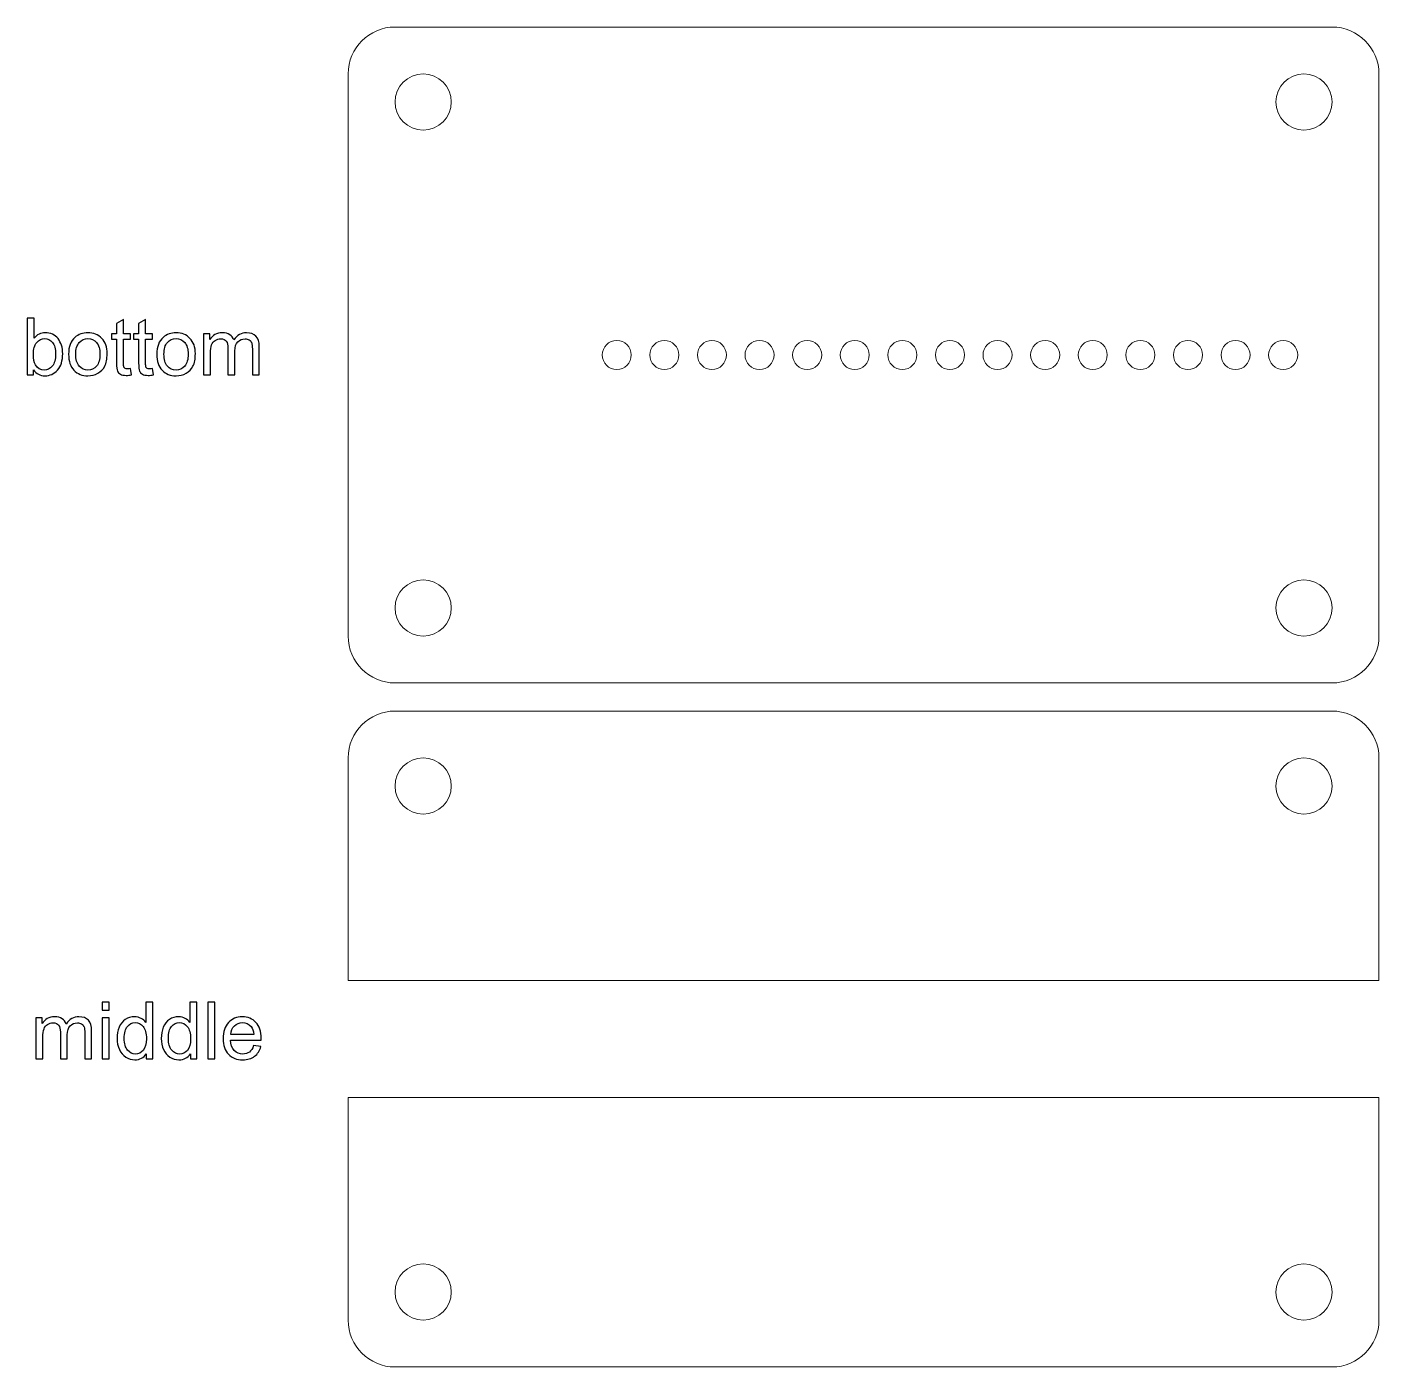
# Model space of a CAD drawing. Header units: centimetres. Extents: x -22.9 to 52.4, y -33.6 to -9.2.
# Drawn here: x -19.43 to -5, y -32.95 to -18.65 of the extents above; entities that cross this region are included whole.
import ezdxf

# ---------------------------------------------------------------- set-up
doc = ezdxf.new("R2010")
doc.units = ezdxf.units.CM
doc.header["$MEASUREMENT"] = 0
doc.layers.add('Layer 1', color=7, linetype='Continuous')

msp = doc.modelspace()

# ---------------------------------------------------------------- linework, layer by layer
at = {"layer": 'Layer 1', "color": 250, "lineweight": 20}
for centre, major_axis in [((-15.20001, -19.45001), (0, 0.3)), ((-5.80001, -19.45001), (0, 0.3)), ((-13.13425, -22.15), (0, 0.155)), ((-12.62625, -22.15), (0, 0.155)), ((-12.11825, -22.15), (0, 0.155)), ((-11.61025, -22.15), (0, 0.155)), ((-11.10225, -22.15), (0, 0.155)), ((-10.59425, -22.15), (0, 0.155)), ((-10.08625, -22.15), (0, 0.155)), ((-9.57825, -22.15), (0, 0.155)), ((-9.07025, -22.15), (0, 0.155)), ((-8.56225, -22.15), (0, 0.155)), ((-8.05425, -22.15), (0, 0.155)), ((-7.54625, -22.15), (0, 0.155)), ((-7.03825, -22.15), (0, 0.155)), ((-6.53025, -22.15), (0, 0.155)), ((-6.02225, -22.15), (0, 0.155)), ((-15.20001, -24.85001), (0, 0.3)), ((-5.80001, -24.85001), (0, 0.3)), ((-15.20001, -26.75001), (0, 0.3)), ((-5.80001, -26.75001), (0, 0.3)), ((-15.20001, -32.15001), (0, 0.3)), ((-5.80001, -32.15001), (0, 0.3))]:
    msp.add_ellipse(centre, major_axis=major_axis, ratio=1, dxfattribs=at)
for points, knots in [([(-16, -25.15), (-16, -25.15), (-16, -19.15), (-16, -19.15), (-16, -19.15), (-16, -18.8739), (-15.7761, -18.65), (-15.5, -18.65), (-15.5, -18.65), (-15.5, -18.65), (-5.5, -18.65), (-5.5, -18.65), (-5.5, -18.65), (-5.2239, -18.65), (-5, -18.8739), (-5, -19.15), (-5, -19.15), (-5, -19.15), (-5, -25.15), (-5, -25.15), (-5, -25.15), (-5, -25.4261), (-5.2239, -25.65), (-5.5, -25.65), (-5.5, -25.65), (-5.5, -25.65), (-15.5, -25.65), (-15.5, -25.65), (-15.5, -25.65), (-15.7761, -25.65), (-16, -25.4261), (-16, -25.15)], [0, 0, 0, 0, 0.125, 0.125, 0.125, 0.125, 0.25, 0.25, 0.25, 0.25, 0.375, 0.375, 0.375, 0.375, 0.5, 0.5, 0.5, 0.5, 0.625, 0.625, 0.625, 0.625, 0.75, 0.75, 0.75, 0.75, 0.875, 0.875, 0.875, 0.875, 1, 1, 1, 1]), ([(-16, -28.825), (-16, -28.825), (-16, -26.45), (-16, -26.45), (-16, -26.45), (-16, -26.1739), (-15.7761, -25.95), (-15.5, -25.95), (-15.5, -25.95), (-15.5, -25.95), (-5.5, -25.95), (-5.5, -25.95), (-5.5, -25.95), (-5.2239, -25.95), (-5, -26.1739), (-5, -26.45), (-5, -26.45), (-5, -26.45), (-5, -28.825), (-5, -28.825), (-5, -28.825), (-5, -28.825), (-16, -28.825), (-16, -28.825)], [0, 0, 0, 0, 0.16666667, 0.16666667, 0.16666667, 0.16666667, 0.33333333, 0.33333333, 0.33333333, 0.33333333, 0.5, 0.5, 0.5, 0.5, 0.66666667, 0.66666667, 0.66666667, 0.66666667, 0.83333333, 0.83333333, 0.83333333, 0.83333333, 1, 1, 1, 1]), ([(-16, -32.45), (-16, -32.45), (-16, -30.075), (-16, -30.075), (-16, -30.075), (-16, -30.075), (-5, -30.075), (-5, -30.075), (-5, -30.075), (-5, -30.075), (-5, -32.45), (-5, -32.45), (-5, -32.45), (-5, -32.7261), (-5.2239, -32.95), (-5.5, -32.95), (-5.5, -32.95), (-5.5, -32.95), (-15.5, -32.95), (-15.5, -32.95), (-15.5, -32.95), (-15.7761, -32.95), (-16, -32.7261), (-16, -32.45)], [0, 0, 0, 0, 0.16666667, 0.16666667, 0.16666667, 0.16666667, 0.33333333, 0.33333333, 0.33333333, 0.33333333, 0.5, 0.5, 0.5, 0.5, 0.66666667, 0.66666667, 0.66666667, 0.66666667, 0.83333333, 0.83333333, 0.83333333, 0.83333333, 1, 1, 1, 1])]:
    msp.add_open_spline(points, degree=3, knots=knots, dxfattribs=at)
at = {"layer": 'Layer 1', "color": 142}
for points, knots in [([(-19.35851, -22.36209), (-19.35851, -22.36209), (-19.42751, -22.36209), (-19.42751, -22.36209), (-19.42751, -22.36209), (-19.42751, -22.36209), (-19.42751, -21.75602), (-19.42751, -21.75602), (-19.42751, -21.75602), (-19.42751, -21.75602), (-19.35315, -21.75602), (-19.35315, -21.75602), (-19.35315, -21.75602), (-19.35315, -21.75602), (-19.35315, -21.9722), (-19.35315, -21.9722), (-19.35315, -21.9722), (-19.32168, -21.93283), (-19.2816, -21.91307), (-19.23292, -21.91307), (-19.23292, -21.91307), (-19.20583, -21.91307), (-19.18029, -21.91858), (-19.15616, -21.92944), (-19.15616, -21.92944), (-19.13203, -21.94031), (-19.11227, -21.95569), (-19.09661, -21.9753), (-19.09661, -21.9753), (-19.08108, -21.99506), (-19.06881, -22.01877), (-19.06006, -22.04671), (-19.06006, -22.04671), (-19.05117, -22.0745), (-19.04679, -22.10428), (-19.04679, -22.13589), (-19.04679, -22.13589), (-19.04679, -22.21124), (-19.06542, -22.26938), (-19.10267, -22.31044), (-19.10267, -22.31044), (-19.13979, -22.35151), (-19.18452, -22.37197), (-19.23659, -22.37197), (-19.23659, -22.37197), (-19.28838, -22.37197), (-19.32902, -22.35038), (-19.35851, -22.30706), (-19.35851, -22.30706), (-19.35851, -22.30706), (-19.35851, -22.36209), (-19.35851, -22.36209)], [0, 0, 0, 0, 0.07692308, 0.07692308, 0.07692308, 0.07692308, 0.15384615, 0.15384615, 0.15384615, 0.15384615, 0.23076923, 0.23076923, 0.23076923, 0.23076923, 0.30769231, 0.30769231, 0.30769231, 0.30769231, 0.38461538, 0.38461538, 0.38461538, 0.38461538, 0.46153846, 0.46153846, 0.46153846, 0.46153846, 0.53846154, 0.53846154, 0.53846154, 0.53846154, 0.61538462, 0.61538462, 0.61538462, 0.61538462, 0.69230769, 0.69230769, 0.69230769, 0.69230769, 0.76923077, 0.76923077, 0.76923077, 0.76923077, 0.84615385, 0.84615385, 0.84615385, 0.84615385, 0.92307692, 0.92307692, 0.92307692, 0.92307692, 1, 1, 1, 1]), ([(-18.32289, -22.29549), (-18.32289, -22.29549), (-18.31217, -22.36124), (-18.31217, -22.36124), (-18.31217, -22.36124), (-18.33305, -22.36562), (-18.35182, -22.36788), (-18.36833, -22.36788), (-18.36833, -22.36788), (-18.39542, -22.36788), (-18.41631, -22.36364), (-18.43126, -22.35503), (-18.43126, -22.35503), (-18.44608, -22.34657), (-18.45652, -22.33528), (-18.46259, -22.32131), (-18.46259, -22.32131), (-18.46866, -22.30748), (-18.47176, -22.27813), (-18.47176, -22.23354), (-18.47176, -22.23354), (-18.47176, -22.23354), (-18.47176, -21.98095), (-18.47176, -21.98095), (-18.47176, -21.98095), (-18.47176, -21.98095), (-18.52637, -21.98095), (-18.52637, -21.98095), (-18.52637, -21.98095), (-18.52637, -21.98095), (-18.52637, -21.92309), (-18.52637, -21.92309), (-18.52637, -21.92309), (-18.52637, -21.92309), (-18.47176, -21.92309), (-18.47176, -21.92309), (-18.47176, -21.92309), (-18.47176, -21.92309), (-18.47176, -21.81429), (-18.47176, -21.81429), (-18.47176, -21.81429), (-18.47176, -21.81429), (-18.39768, -21.7697), (-18.39768, -21.7697), (-18.39768, -21.7697), (-18.39768, -21.7697), (-18.39768, -21.92309), (-18.39768, -21.92309), (-18.39768, -21.92309), (-18.39768, -21.92309), (-18.32289, -21.92309), (-18.32289, -21.92309), (-18.32289, -21.92309), (-18.32289, -21.92309), (-18.32289, -21.98095), (-18.32289, -21.98095), (-18.32289, -21.98095), (-18.32289, -21.98095), (-18.39768, -21.98095), (-18.39768, -21.98095), (-18.39768, -21.98095), (-18.39768, -21.98095), (-18.39768, -22.23763), (-18.39768, -22.23763), (-18.39768, -22.23763), (-18.39768, -22.25894), (-18.39641, -22.27248), (-18.39387, -22.27855), (-18.39387, -22.27855), (-18.39119, -22.28462), (-18.38695, -22.28942), (-18.38103, -22.29309), (-18.38103, -22.29309), (-18.3751, -22.29661), (-18.36663, -22.29845), (-18.35563, -22.29845), (-18.35563, -22.29845), (-18.3473, -22.29845), (-18.33644, -22.29746), (-18.32289, -22.29549)], [0, 0, 0, 0, 0.05, 0.05, 0.05, 0.05, 0.1, 0.1, 0.1, 0.1, 0.15, 0.15, 0.15, 0.15, 0.2, 0.2, 0.2, 0.2, 0.25, 0.25, 0.25, 0.25, 0.3, 0.3, 0.3, 0.3, 0.35, 0.35, 0.35, 0.35, 0.4, 0.4, 0.4, 0.4, 0.45, 0.45, 0.45, 0.45, 0.5, 0.5, 0.5, 0.5, 0.55, 0.55, 0.55, 0.55, 0.6, 0.6, 0.6, 0.6, 0.65, 0.65, 0.65, 0.65, 0.7, 0.7, 0.7, 0.7, 0.75, 0.75, 0.75, 0.75, 0.8, 0.8, 0.8, 0.8, 0.85, 0.85, 0.85, 0.85, 0.9, 0.9, 0.9, 0.9, 0.95, 0.95, 0.95, 0.95, 1, 1, 1, 1]), ([(-18.08766, -22.29549), (-18.08766, -22.29549), (-18.07694, -22.36124), (-18.07694, -22.36124), (-18.07694, -22.36124), (-18.09782, -22.36562), (-18.11659, -22.36788), (-18.1331, -22.36788), (-18.1331, -22.36788), (-18.16019, -22.36788), (-18.18108, -22.36364), (-18.19603, -22.35503), (-18.19603, -22.35503), (-18.21085, -22.34657), (-18.22129, -22.33528), (-18.22736, -22.32131), (-18.22736, -22.32131), (-18.23343, -22.30748), (-18.23653, -22.27813), (-18.23653, -22.23354), (-18.23653, -22.23354), (-18.23653, -22.23354), (-18.23653, -21.98095), (-18.23653, -21.98095), (-18.23653, -21.98095), (-18.23653, -21.98095), (-18.29114, -21.98095), (-18.29114, -21.98095), (-18.29114, -21.98095), (-18.29114, -21.98095), (-18.29114, -21.92309), (-18.29114, -21.92309), (-18.29114, -21.92309), (-18.29114, -21.92309), (-18.23653, -21.92309), (-18.23653, -21.92309), (-18.23653, -21.92309), (-18.23653, -21.92309), (-18.23653, -21.81429), (-18.23653, -21.81429), (-18.23653, -21.81429), (-18.23653, -21.81429), (-18.16245, -21.7697), (-18.16245, -21.7697), (-18.16245, -21.7697), (-18.16245, -21.7697), (-18.16245, -21.92309), (-18.16245, -21.92309), (-18.16245, -21.92309), (-18.16245, -21.92309), (-18.08766, -21.92309), (-18.08766, -21.92309), (-18.08766, -21.92309), (-18.08766, -21.92309), (-18.08766, -21.98095), (-18.08766, -21.98095), (-18.08766, -21.98095), (-18.08766, -21.98095), (-18.16245, -21.98095), (-18.16245, -21.98095), (-18.16245, -21.98095), (-18.16245, -21.98095), (-18.16245, -22.23763), (-18.16245, -22.23763), (-18.16245, -22.23763), (-18.16245, -22.25894), (-18.16118, -22.27248), (-18.15864, -22.27855), (-18.15864, -22.27855), (-18.15596, -22.28462), (-18.15172, -22.28942), (-18.1458, -22.29309), (-18.1458, -22.29309), (-18.13987, -22.29661), (-18.1314, -22.29845), (-18.1204, -22.29845), (-18.1204, -22.29845), (-18.11207, -22.29845), (-18.10121, -22.29746), (-18.08766, -22.29549)], [0, 0, 0, 0, 0.05, 0.05, 0.05, 0.05, 0.1, 0.1, 0.1, 0.1, 0.15, 0.15, 0.15, 0.15, 0.2, 0.2, 0.2, 0.2, 0.25, 0.25, 0.25, 0.25, 0.3, 0.3, 0.3, 0.3, 0.35, 0.35, 0.35, 0.35, 0.4, 0.4, 0.4, 0.4, 0.45, 0.45, 0.45, 0.45, 0.5, 0.5, 0.5, 0.5, 0.55, 0.55, 0.55, 0.55, 0.6, 0.6, 0.6, 0.6, 0.65, 0.65, 0.65, 0.65, 0.7, 0.7, 0.7, 0.7, 0.75, 0.75, 0.75, 0.75, 0.8, 0.8, 0.8, 0.8, 0.85, 0.85, 0.85, 0.85, 0.9, 0.9, 0.9, 0.9, 0.95, 0.95, 0.95, 0.95, 1, 1, 1, 1]), ([(-18.984, -22.14252), (-18.984, -22.06124), (-18.96142, -22.00099), (-18.91612, -21.9619), (-18.91612, -21.9619), (-18.87845, -21.92944), (-18.83244, -21.91307), (-18.77812, -21.91307), (-18.77812, -21.91307), (-18.71772, -21.91307), (-18.66833, -21.93283), (-18.63009, -21.97248), (-18.63009, -21.97248), (-18.59171, -22.01199), (-18.57266, -22.0666), (-18.57266, -22.13631), (-18.57266, -22.13631), (-18.57266, -22.1929), (-18.58112, -22.23735), (-18.59806, -22.26966), (-18.59806, -22.26966), (-18.61499, -22.30212), (-18.63969, -22.32724), (-18.672, -22.34516), (-18.672, -22.34516), (-18.70446, -22.36308), (-18.73973, -22.37197), (-18.77812, -22.37197), (-18.77812, -22.37197), (-18.8395, -22.37197), (-18.88917, -22.35235), (-18.92713, -22.31284), (-18.92713, -22.31284), (-18.96509, -22.27347), (-18.984, -22.21674), (-18.984, -22.14252)], [0, 0, 0, 0, 0.11111111, 0.11111111, 0.11111111, 0.11111111, 0.22222222, 0.22222222, 0.22222222, 0.22222222, 0.33333333, 0.33333333, 0.33333333, 0.33333333, 0.44444444, 0.44444444, 0.44444444, 0.44444444, 0.55555556, 0.55555556, 0.55555556, 0.55555556, 0.66666667, 0.66666667, 0.66666667, 0.66666667, 0.77777778, 0.77777778, 0.77777778, 0.77777778, 0.88888889, 0.88888889, 0.88888889, 0.88888889, 1, 1, 1, 1]), ([(-18.04265, -22.14252), (-18.04265, -22.06124), (-18.02007, -22.00099), (-17.97477, -21.9619), (-17.97477, -21.9619), (-17.9371, -21.92944), (-17.89109, -21.91307), (-17.83677, -21.91307), (-17.83677, -21.91307), (-17.77637, -21.91307), (-17.72698, -21.93283), (-17.68874, -21.97248), (-17.68874, -21.97248), (-17.65036, -22.01199), (-17.63131, -22.0666), (-17.63131, -22.13631), (-17.63131, -22.13631), (-17.63131, -22.1929), (-17.63977, -22.23735), (-17.65671, -22.26966), (-17.65671, -22.26966), (-17.67364, -22.30212), (-17.69834, -22.32724), (-17.73065, -22.34516), (-17.73065, -22.34516), (-17.76311, -22.36308), (-17.79838, -22.37197), (-17.83677, -22.37197), (-17.83677, -22.37197), (-17.89815, -22.37197), (-17.94782, -22.35235), (-17.98578, -22.31284), (-17.98578, -22.31284), (-18.02374, -22.27347), (-18.04265, -22.21674), (-18.04265, -22.14252)], [0, 0, 0, 0, 0.11111111, 0.11111111, 0.11111111, 0.11111111, 0.22222222, 0.22222222, 0.22222222, 0.22222222, 0.33333333, 0.33333333, 0.33333333, 0.33333333, 0.44444444, 0.44444444, 0.44444444, 0.44444444, 0.55555556, 0.55555556, 0.55555556, 0.55555556, 0.66666667, 0.66666667, 0.66666667, 0.66666667, 0.77777778, 0.77777778, 0.77777778, 0.77777778, 0.88888889, 0.88888889, 0.88888889, 0.88888889, 1, 1, 1, 1]), ([(-17.54396, -22.36209), (-17.54396, -22.36209), (-17.54396, -21.92309), (-17.54396, -21.92309), (-17.54396, -21.92309), (-17.54396, -21.92309), (-17.4775, -21.92309), (-17.4775, -21.92309), (-17.4775, -21.92309), (-17.4775, -21.92309), (-17.4775, -21.98462), (-17.4775, -21.98462), (-17.4775, -21.98462), (-17.46367, -21.96317), (-17.44532, -21.94581), (-17.42246, -21.93283), (-17.42246, -21.93283), (-17.3996, -21.9197), (-17.3735, -21.91307), (-17.34429, -21.91307), (-17.34429, -21.91307), (-17.31183, -21.91307), (-17.28516, -21.91985), (-17.26442, -21.93339), (-17.26442, -21.93339), (-17.24353, -21.94694), (-17.22886, -21.96571), (-17.22039, -21.98998), (-17.22039, -21.98998), (-17.18554, -21.93875), (-17.14038, -21.91307), (-17.08478, -21.91307), (-17.08478, -21.91307), (-17.04118, -21.91307), (-17.00774, -21.92521), (-16.98431, -21.94934), (-16.98431, -21.94934), (-16.96089, -21.97347), (-16.94917, -22.01058), (-16.94917, -22.06068), (-16.94917, -22.06068), (-16.94917, -22.06068), (-16.94917, -22.36209), (-16.94917, -22.36209), (-16.94917, -22.36209), (-16.94917, -22.36209), (-17.02312, -22.36209), (-17.02312, -22.36209), (-17.02312, -22.36209), (-17.02312, -22.36209), (-17.02312, -22.08551), (-17.02312, -22.08551), (-17.02312, -22.08551), (-17.02312, -22.05574), (-17.02552, -22.03429), (-17.03031, -22.02116), (-17.03031, -22.02116), (-17.03525, -22.00818), (-17.044, -21.9976), (-17.05656, -21.98956), (-17.05656, -21.98956), (-17.06926, -21.98165), (-17.08422, -21.97756), (-17.10129, -21.97756), (-17.10129, -21.97756), (-17.1322, -21.97756), (-17.15774, -21.98786), (-17.1782, -22.00846), (-17.1782, -22.00846), (-17.19852, -22.02893), (-17.20882, -22.0618), (-17.20882, -22.10696), (-17.20882, -22.10696), (-17.20882, -22.10696), (-17.20882, -22.36209), (-17.20882, -22.36209), (-17.20882, -22.36209), (-17.20882, -22.36209), (-17.28319, -22.36209), (-17.28319, -22.36209), (-17.28319, -22.36209), (-17.28319, -22.36209), (-17.28319, -22.0769), (-17.28319, -22.0769), (-17.28319, -22.0769), (-17.28319, -22.04374), (-17.28925, -22.01891), (-17.30139, -22.0024), (-17.30139, -22.0024), (-17.31352, -21.98589), (-17.33328, -21.97756), (-17.36094, -21.97756), (-17.36094, -21.97756), (-17.38182, -21.97756), (-17.40115, -21.98306), (-17.41893, -21.99421), (-17.41893, -21.99421), (-17.43671, -22.00522), (-17.4497, -22.02131), (-17.4576, -22.04247), (-17.4576, -22.04247), (-17.46564, -22.06378), (-17.46959, -22.0944), (-17.46959, -22.13434), (-17.46959, -22.13434), (-17.46959, -22.13434), (-17.46959, -22.36209), (-17.46959, -22.36209), (-17.46959, -22.36209), (-17.46959, -22.36209), (-17.54396, -22.36209), (-17.54396, -22.36209)], [0, 0, 0, 0, 0.03571429, 0.03571429, 0.03571429, 0.03571429, 0.07142857, 0.07142857, 0.07142857, 0.07142857, 0.10714286, 0.10714286, 0.10714286, 0.10714286, 0.14285714, 0.14285714, 0.14285714, 0.14285714, 0.17857143, 0.17857143, 0.17857143, 0.17857143, 0.21428571, 0.21428571, 0.21428571, 0.21428571, 0.25, 0.25, 0.25, 0.25, 0.28571429, 0.28571429, 0.28571429, 0.28571429, 0.32142857, 0.32142857, 0.32142857, 0.32142857, 0.35714286, 0.35714286, 0.35714286, 0.35714286, 0.39285714, 0.39285714, 0.39285714, 0.39285714, 0.42857143, 0.42857143, 0.42857143, 0.42857143, 0.46428571, 0.46428571, 0.46428571, 0.46428571, 0.5, 0.5, 0.5, 0.5, 0.53571429, 0.53571429, 0.53571429, 0.53571429, 0.57142857, 0.57142857, 0.57142857, 0.57142857, 0.60714286, 0.60714286, 0.60714286, 0.60714286, 0.64285714, 0.64285714, 0.64285714, 0.64285714, 0.67857143, 0.67857143, 0.67857143, 0.67857143, 0.71428571, 0.71428571, 0.71428571, 0.71428571, 0.75, 0.75, 0.75, 0.75, 0.78571429, 0.78571429, 0.78571429, 0.78571429, 0.82142857, 0.82142857, 0.82142857, 0.82142857, 0.85714286, 0.85714286, 0.85714286, 0.85714286, 0.89285714, 0.89285714, 0.89285714, 0.89285714, 0.92857143, 0.92857143, 0.92857143, 0.92857143, 0.96428571, 0.96428571, 0.96428571, 0.96428571, 1, 1, 1, 1]), ([(-19.35936, -22.13927), (-19.35936, -22.19191), (-19.35216, -22.22987), (-19.33791, -22.25329), (-19.33791, -22.25329), (-19.31448, -22.29168), (-19.28273, -22.31087), (-19.2428, -22.31087), (-19.2428, -22.31087), (-19.2102, -22.31087), (-19.18212, -22.29676), (-19.15841, -22.26839), (-19.15841, -22.26839), (-19.13471, -22.24017), (-19.12285, -22.19812), (-19.12285, -22.1421), (-19.12285, -22.1421), (-19.12285, -22.08481), (-19.13428, -22.04247), (-19.157, -22.01524), (-19.157, -22.01524), (-19.17972, -21.988), (-19.20724, -21.97432), (-19.23941, -21.97432), (-19.23941, -21.97432), (-19.27201, -21.97432), (-19.30009, -21.98843), (-19.3238, -22.01665), (-19.3238, -22.01665), (-19.3475, -22.04487), (-19.35936, -22.08579), (-19.35936, -22.13927)], [0, 0, 0, 0, 0.125, 0.125, 0.125, 0.125, 0.25, 0.25, 0.25, 0.25, 0.375, 0.375, 0.375, 0.375, 0.5, 0.5, 0.5, 0.5, 0.625, 0.625, 0.625, 0.625, 0.75, 0.75, 0.75, 0.75, 0.875, 0.875, 0.875, 0.875, 1, 1, 1, 1]), ([(-18.90752, -22.14252), (-18.90752, -22.19882), (-18.89524, -22.24088), (-18.87069, -22.26882), (-18.87069, -22.26882), (-18.84613, -22.2969), (-18.81523, -22.31087), (-18.77812, -22.31087), (-18.77812, -22.31087), (-18.74115, -22.31087), (-18.71038, -22.29676), (-18.68583, -22.26867), (-18.68583, -22.26867), (-18.66142, -22.24059), (-18.64914, -22.19769), (-18.64914, -22.14012), (-18.64914, -22.14012), (-18.64914, -22.08579), (-18.66142, -22.04459), (-18.68611, -22.01665), (-18.68611, -22.01665), (-18.71081, -21.98871), (-18.74143, -21.97474), (-18.77812, -21.97474), (-18.77812, -21.97474), (-18.81523, -21.97474), (-18.84613, -21.98871), (-18.87069, -22.01651), (-18.87069, -22.01651), (-18.89524, -22.04431), (-18.90752, -22.08636), (-18.90752, -22.14252)], [0, 0, 0, 0, 0.125, 0.125, 0.125, 0.125, 0.25, 0.25, 0.25, 0.25, 0.375, 0.375, 0.375, 0.375, 0.5, 0.5, 0.5, 0.5, 0.625, 0.625, 0.625, 0.625, 0.75, 0.75, 0.75, 0.75, 0.875, 0.875, 0.875, 0.875, 1, 1, 1, 1]), ([(-17.96617, -22.14252), (-17.96617, -22.19882), (-17.95389, -22.24088), (-17.92934, -22.26882), (-17.92934, -22.26882), (-17.90478, -22.2969), (-17.87388, -22.31087), (-17.83677, -22.31087), (-17.83677, -22.31087), (-17.7998, -22.31087), (-17.76903, -22.29676), (-17.74448, -22.26867), (-17.74448, -22.26867), (-17.72007, -22.24059), (-17.70779, -22.19769), (-17.70779, -22.14012), (-17.70779, -22.14012), (-17.70779, -22.08579), (-17.72007, -22.04459), (-17.74476, -22.01665), (-17.74476, -22.01665), (-17.76946, -21.98871), (-17.80008, -21.97474), (-17.83677, -21.97474), (-17.83677, -21.97474), (-17.87388, -21.97474), (-17.90478, -21.98871), (-17.92934, -22.01651), (-17.92934, -22.01651), (-17.95389, -22.04431), (-17.96617, -22.08636), (-17.96617, -22.14252)], [0, 0, 0, 0, 0.125, 0.125, 0.125, 0.125, 0.25, 0.25, 0.25, 0.25, 0.375, 0.375, 0.375, 0.375, 0.5, 0.5, 0.5, 0.5, 0.625, 0.625, 0.625, 0.625, 0.75, 0.75, 0.75, 0.75, 0.875, 0.875, 0.875, 0.875, 1, 1, 1, 1]), ([(-18.62727, -29.14167), (-18.62727, -29.14167), (-18.62727, -29.05602), (-18.62727, -29.05602), (-18.62727, -29.05602), (-18.62727, -29.05602), (-18.55276, -29.05602), (-18.55276, -29.05602), (-18.55276, -29.05602), (-18.55276, -29.05602), (-18.55276, -29.14167), (-18.55276, -29.14167), (-18.55276, -29.14167), (-18.55276, -29.14167), (-18.62727, -29.14167), (-18.62727, -29.14167)], [0, 0, 0, 0, 0.25, 0.25, 0.25, 0.25, 0.5, 0.5, 0.5, 0.5, 0.75, 0.75, 0.75, 0.75, 1, 1, 1, 1]), ([(-18.15469, -29.66209), (-18.15469, -29.66209), (-18.15469, -29.60663), (-18.15469, -29.60663), (-18.15469, -29.60663), (-18.18249, -29.65024), (-18.22341, -29.67197), (-18.27745, -29.67197), (-18.27745, -29.67197), (-18.31245, -29.67197), (-18.34462, -29.66237), (-18.37397, -29.64304), (-18.37397, -29.64304), (-18.40333, -29.62385), (-18.42604, -29.5969), (-18.44227, -29.56218), (-18.44227, -29.56218), (-18.45836, -29.52761), (-18.4664, -29.48796), (-18.4664, -29.44294), (-18.4664, -29.44294), (-18.4664, -29.3992), (-18.45906, -29.35941), (-18.44453, -29.3237), (-18.44453, -29.3237), (-18.42985, -29.288), (-18.40798, -29.26063), (-18.37877, -29.24172), (-18.37877, -29.24172), (-18.34956, -29.22267), (-18.31682, -29.21307), (-18.2807, -29.21307), (-18.2807, -29.21307), (-18.25431, -29.21307), (-18.23075, -29.21872), (-18.21014, -29.22986), (-18.21014, -29.22986), (-18.1894, -29.24101), (-18.17261, -29.25555), (-18.15963, -29.27347), (-18.15963, -29.27347), (-18.15963, -29.27347), (-18.15963, -29.05602), (-18.15963, -29.05602), (-18.15963, -29.05602), (-18.15963, -29.05602), (-18.08568, -29.05602), (-18.08568, -29.05602), (-18.08568, -29.05602), (-18.08568, -29.05602), (-18.08568, -29.66209), (-18.08568, -29.66209), (-18.08568, -29.66209), (-18.08568, -29.66209), (-18.15469, -29.66209), (-18.15469, -29.66209)], [0, 0, 0, 0, 0.07142857, 0.07142857, 0.07142857, 0.07142857, 0.14285714, 0.14285714, 0.14285714, 0.14285714, 0.21428571, 0.21428571, 0.21428571, 0.21428571, 0.28571429, 0.28571429, 0.28571429, 0.28571429, 0.35714286, 0.35714286, 0.35714286, 0.35714286, 0.42857143, 0.42857143, 0.42857143, 0.42857143, 0.5, 0.5, 0.5, 0.5, 0.57142857, 0.57142857, 0.57142857, 0.57142857, 0.64285714, 0.64285714, 0.64285714, 0.64285714, 0.71428571, 0.71428571, 0.71428571, 0.71428571, 0.78571429, 0.78571429, 0.78571429, 0.78571429, 0.85714286, 0.85714286, 0.85714286, 0.85714286, 0.92857143, 0.92857143, 0.92857143, 0.92857143, 1, 1, 1, 1]), ([(-17.6838, -29.66209), (-17.6838, -29.66209), (-17.6838, -29.60663), (-17.6838, -29.60663), (-17.6838, -29.60663), (-17.7116, -29.65024), (-17.75252, -29.67197), (-17.80656, -29.67197), (-17.80656, -29.67197), (-17.84156, -29.67197), (-17.87373, -29.66237), (-17.90308, -29.64304), (-17.90308, -29.64304), (-17.93244, -29.62385), (-17.95515, -29.5969), (-17.97138, -29.56218), (-17.97138, -29.56218), (-17.98747, -29.52761), (-17.99551, -29.48796), (-17.99551, -29.44294), (-17.99551, -29.44294), (-17.99551, -29.3992), (-17.98817, -29.35941), (-17.97364, -29.3237), (-17.97364, -29.3237), (-17.95896, -29.288), (-17.93709, -29.26063), (-17.90788, -29.24172), (-17.90788, -29.24172), (-17.87867, -29.22267), (-17.84593, -29.21307), (-17.80981, -29.21307), (-17.80981, -29.21307), (-17.78342, -29.21307), (-17.75986, -29.21872), (-17.73925, -29.22986), (-17.73925, -29.22986), (-17.71851, -29.24101), (-17.70172, -29.25555), (-17.68874, -29.27347), (-17.68874, -29.27347), (-17.68874, -29.27347), (-17.68874, -29.05602), (-17.68874, -29.05602), (-17.68874, -29.05602), (-17.68874, -29.05602), (-17.61479, -29.05602), (-17.61479, -29.05602), (-17.61479, -29.05602), (-17.61479, -29.05602), (-17.61479, -29.66209), (-17.61479, -29.66209), (-17.61479, -29.66209), (-17.61479, -29.66209), (-17.6838, -29.66209), (-17.6838, -29.66209)], [0, 0, 0, 0, 0.07142857, 0.07142857, 0.07142857, 0.07142857, 0.14285714, 0.14285714, 0.14285714, 0.14285714, 0.21428571, 0.21428571, 0.21428571, 0.21428571, 0.28571429, 0.28571429, 0.28571429, 0.28571429, 0.35714286, 0.35714286, 0.35714286, 0.35714286, 0.42857143, 0.42857143, 0.42857143, 0.42857143, 0.5, 0.5, 0.5, 0.5, 0.57142857, 0.57142857, 0.57142857, 0.57142857, 0.64285714, 0.64285714, 0.64285714, 0.64285714, 0.71428571, 0.71428571, 0.71428571, 0.71428571, 0.78571429, 0.78571429, 0.78571429, 0.78571429, 0.85714286, 0.85714286, 0.85714286, 0.85714286, 0.92857143, 0.92857143, 0.92857143, 0.92857143, 1, 1, 1, 1]), ([(-17.49936, -29.66209), (-17.49936, -29.66209), (-17.49936, -29.05602), (-17.49936, -29.05602), (-17.49936, -29.05602), (-17.49936, -29.05602), (-17.425, -29.05602), (-17.425, -29.05602), (-17.425, -29.05602), (-17.425, -29.05602), (-17.425, -29.66209), (-17.425, -29.66209), (-17.425, -29.66209), (-17.425, -29.66209), (-17.49936, -29.66209), (-17.49936, -29.66209)], [0, 0, 0, 0, 0.25, 0.25, 0.25, 0.25, 0.5, 0.5, 0.5, 0.5, 0.75, 0.75, 0.75, 0.75, 1, 1, 1, 1]), ([(-19.33283, -29.66209), (-19.33283, -29.66209), (-19.33283, -29.22309), (-19.33283, -29.22309), (-19.33283, -29.22309), (-19.33283, -29.22309), (-19.26637, -29.22309), (-19.26637, -29.22309), (-19.26637, -29.22309), (-19.26637, -29.22309), (-19.26637, -29.28462), (-19.26637, -29.28462), (-19.26637, -29.28462), (-19.25254, -29.26317), (-19.23419, -29.24581), (-19.21133, -29.23283), (-19.21133, -29.23283), (-19.18847, -29.2197), (-19.16237, -29.21307), (-19.13316, -29.21307), (-19.13316, -29.21307), (-19.1007, -29.21307), (-19.07403, -29.21985), (-19.05329, -29.23339), (-19.05329, -29.23339), (-19.0324, -29.24694), (-19.01773, -29.26571), (-19.00926, -29.28998), (-19.00926, -29.28998), (-18.97441, -29.23875), (-18.92925, -29.21307), (-18.87365, -29.21307), (-18.87365, -29.21307), (-18.83005, -29.21307), (-18.79661, -29.22521), (-18.77318, -29.24934), (-18.77318, -29.24934), (-18.74976, -29.27347), (-18.73804, -29.31058), (-18.73804, -29.36068), (-18.73804, -29.36068), (-18.73804, -29.36068), (-18.73804, -29.66209), (-18.73804, -29.66209), (-18.73804, -29.66209), (-18.73804, -29.66209), (-18.81199, -29.66209), (-18.81199, -29.66209), (-18.81199, -29.66209), (-18.81199, -29.66209), (-18.81199, -29.38551), (-18.81199, -29.38551), (-18.81199, -29.38551), (-18.81199, -29.35574), (-18.81439, -29.33429), (-18.81918, -29.32116), (-18.81918, -29.32116), (-18.82412, -29.30818), (-18.83287, -29.2976), (-18.84543, -29.28956), (-18.84543, -29.28956), (-18.85813, -29.28165), (-18.87309, -29.27756), (-18.89016, -29.27756), (-18.89016, -29.27756), (-18.92107, -29.27756), (-18.94661, -29.28786), (-18.96707, -29.30846), (-18.96707, -29.30846), (-18.98739, -29.32893), (-18.99769, -29.3618), (-18.99769, -29.40696), (-18.99769, -29.40696), (-18.99769, -29.40696), (-18.99769, -29.66209), (-18.99769, -29.66209), (-18.99769, -29.66209), (-18.99769, -29.66209), (-19.07206, -29.66209), (-19.07206, -29.66209), (-19.07206, -29.66209), (-19.07206, -29.66209), (-19.07206, -29.3769), (-19.07206, -29.3769), (-19.07206, -29.3769), (-19.07206, -29.34374), (-19.07812, -29.31891), (-19.09026, -29.3024), (-19.09026, -29.3024), (-19.10239, -29.28589), (-19.12215, -29.27756), (-19.14981, -29.27756), (-19.14981, -29.27756), (-19.17069, -29.27756), (-19.19002, -29.28306), (-19.2078, -29.29421), (-19.2078, -29.29421), (-19.22558, -29.30522), (-19.23857, -29.32131), (-19.24647, -29.34247), (-19.24647, -29.34247), (-19.25451, -29.36378), (-19.25846, -29.3944), (-19.25846, -29.43434), (-19.25846, -29.43434), (-19.25846, -29.43434), (-19.25846, -29.66209), (-19.25846, -29.66209), (-19.25846, -29.66209), (-19.25846, -29.66209), (-19.33283, -29.66209), (-19.33283, -29.66209)], [0, 0, 0, 0, 0.03571429, 0.03571429, 0.03571429, 0.03571429, 0.07142857, 0.07142857, 0.07142857, 0.07142857, 0.10714286, 0.10714286, 0.10714286, 0.10714286, 0.14285714, 0.14285714, 0.14285714, 0.14285714, 0.17857143, 0.17857143, 0.17857143, 0.17857143, 0.21428571, 0.21428571, 0.21428571, 0.21428571, 0.25, 0.25, 0.25, 0.25, 0.28571429, 0.28571429, 0.28571429, 0.28571429, 0.32142857, 0.32142857, 0.32142857, 0.32142857, 0.35714286, 0.35714286, 0.35714286, 0.35714286, 0.39285714, 0.39285714, 0.39285714, 0.39285714, 0.42857143, 0.42857143, 0.42857143, 0.42857143, 0.46428571, 0.46428571, 0.46428571, 0.46428571, 0.5, 0.5, 0.5, 0.5, 0.53571429, 0.53571429, 0.53571429, 0.53571429, 0.57142857, 0.57142857, 0.57142857, 0.57142857, 0.60714286, 0.60714286, 0.60714286, 0.60714286, 0.64285714, 0.64285714, 0.64285714, 0.64285714, 0.67857143, 0.67857143, 0.67857143, 0.67857143, 0.71428571, 0.71428571, 0.71428571, 0.71428571, 0.75, 0.75, 0.75, 0.75, 0.78571429, 0.78571429, 0.78571429, 0.78571429, 0.82142857, 0.82142857, 0.82142857, 0.82142857, 0.85714286, 0.85714286, 0.85714286, 0.85714286, 0.89285714, 0.89285714, 0.89285714, 0.89285714, 0.92857143, 0.92857143, 0.92857143, 0.92857143, 0.96428571, 0.96428571, 0.96428571, 0.96428571, 1, 1, 1, 1]), ([(-18.62727, -29.66209), (-18.62727, -29.66209), (-18.62727, -29.22309), (-18.62727, -29.22309), (-18.62727, -29.22309), (-18.62727, -29.22309), (-18.55276, -29.22309), (-18.55276, -29.22309), (-18.55276, -29.22309), (-18.55276, -29.22309), (-18.55276, -29.66209), (-18.55276, -29.66209), (-18.55276, -29.66209), (-18.55276, -29.66209), (-18.62727, -29.66209), (-18.62727, -29.66209)], [0, 0, 0, 0, 0.25, 0.25, 0.25, 0.25, 0.5, 0.5, 0.5, 0.5, 0.75, 0.75, 0.75, 0.75, 1, 1, 1, 1]), ([(-18.38992, -29.44294), (-18.38992, -29.49925), (-18.37807, -29.5413), (-18.35436, -29.5691), (-18.35436, -29.5691), (-18.33065, -29.5969), (-18.30271, -29.61087), (-18.2704, -29.61087), (-18.2704, -29.61087), (-18.23794, -29.61087), (-18.21028, -29.59746), (-18.18757, -29.57093), (-18.18757, -29.57093), (-18.16485, -29.5444), (-18.15342, -29.50376), (-18.15342, -29.44915), (-18.15342, -29.44915), (-18.15342, -29.38904), (-18.16499, -29.34501), (-18.18813, -29.31693), (-18.18813, -29.31693), (-18.21127, -29.28871), (-18.23978, -29.27474), (-18.27378, -29.27474), (-18.27378, -29.27474), (-18.3068, -29.27474), (-18.33446, -29.28829), (-18.35662, -29.31524), (-18.35662, -29.31524), (-18.37877, -29.34219), (-18.38992, -29.38481), (-18.38992, -29.44294)], [0, 0, 0, 0, 0.125, 0.125, 0.125, 0.125, 0.25, 0.25, 0.25, 0.25, 0.375, 0.375, 0.375, 0.375, 0.5, 0.5, 0.5, 0.5, 0.625, 0.625, 0.625, 0.625, 0.75, 0.75, 0.75, 0.75, 0.875, 0.875, 0.875, 0.875, 1, 1, 1, 1]), ([(-17.91903, -29.44294), (-17.91903, -29.49925), (-17.90718, -29.5413), (-17.88347, -29.5691), (-17.88347, -29.5691), (-17.85976, -29.5969), (-17.83182, -29.61087), (-17.79951, -29.61087), (-17.79951, -29.61087), (-17.76705, -29.61087), (-17.73939, -29.59746), (-17.71668, -29.57093), (-17.71668, -29.57093), (-17.69396, -29.5444), (-17.68253, -29.50376), (-17.68253, -29.44915), (-17.68253, -29.44915), (-17.68253, -29.38904), (-17.6941, -29.34501), (-17.71724, -29.31693), (-17.71724, -29.31693), (-17.74038, -29.28871), (-17.76889, -29.27474), (-17.80289, -29.27474), (-17.80289, -29.27474), (-17.83591, -29.27474), (-17.86357, -29.28829), (-17.88573, -29.31524), (-17.88573, -29.31524), (-17.90788, -29.34219), (-17.91903, -29.38481), (-17.91903, -29.44294)], [0, 0, 0, 0, 0.125, 0.125, 0.125, 0.125, 0.25, 0.25, 0.25, 0.25, 0.375, 0.375, 0.375, 0.375, 0.5, 0.5, 0.5, 0.5, 0.625, 0.625, 0.625, 0.625, 0.75, 0.75, 0.75, 0.75, 0.875, 0.875, 0.875, 0.875, 1, 1, 1, 1]), ([(-17.00914, -29.5207), (-17.00914, -29.5207), (-16.93224, -29.53015), (-16.93224, -29.53015), (-16.93224, -29.53015), (-16.94437, -29.57517), (-16.96681, -29.61002), (-16.99955, -29.63486), (-16.99955, -29.63486), (-17.03243, -29.65955), (-17.07434, -29.67197), (-17.12528, -29.67197), (-17.12528, -29.67197), (-17.18948, -29.67197), (-17.24043, -29.65221), (-17.27796, -29.6127), (-17.27796, -29.6127), (-17.31564, -29.57319), (-17.33441, -29.51773), (-17.33441, -29.44633), (-17.33441, -29.44633), (-17.33441, -29.37239), (-17.31536, -29.3151), (-17.2774, -29.27432), (-17.2774, -29.27432), (-17.2393, -29.23353), (-17.19005, -29.21307), (-17.12937, -29.21307), (-17.12937, -29.21307), (-17.07067, -29.21307), (-17.02269, -29.23311), (-16.98558, -29.27305), (-16.98558, -29.27305), (-16.94832, -29.31298), (-16.9297, -29.36928), (-16.9297, -29.44167), (-16.9297, -29.44167), (-16.9297, -29.44619), (-16.92984, -29.45282), (-16.93012, -29.46157), (-16.93012, -29.46157), (-16.93012, -29.46157), (-17.2575, -29.46157), (-17.2575, -29.46157), (-17.2575, -29.46157), (-17.25482, -29.50983), (-17.24113, -29.5468), (-17.21658, -29.57234), (-17.21658, -29.57234), (-17.19202, -29.59803), (-17.16154, -29.61087), (-17.12485, -29.61087), (-17.12485, -29.61087), (-17.09762, -29.61087), (-17.07434, -29.60367), (-17.055, -29.58928), (-17.055, -29.58928), (-17.03567, -29.57502), (-17.02043, -29.55216), (-17.00914, -29.5207)], [0, 0, 0, 0, 0.06666667, 0.06666667, 0.06666667, 0.06666667, 0.13333333, 0.13333333, 0.13333333, 0.13333333, 0.2, 0.2, 0.2, 0.2, 0.26666667, 0.26666667, 0.26666667, 0.26666667, 0.33333333, 0.33333333, 0.33333333, 0.33333333, 0.4, 0.4, 0.4, 0.4, 0.46666667, 0.46666667, 0.46666667, 0.46666667, 0.53333333, 0.53333333, 0.53333333, 0.53333333, 0.6, 0.6, 0.6, 0.6, 0.66666667, 0.66666667, 0.66666667, 0.66666667, 0.73333333, 0.73333333, 0.73333333, 0.73333333, 0.8, 0.8, 0.8, 0.8, 0.86666667, 0.86666667, 0.86666667, 0.86666667, 0.93333333, 0.93333333, 0.93333333, 0.93333333, 1, 1, 1, 1]), ([(-17.25341, -29.40033), (-17.25341, -29.40033), (-17.0083, -29.40033), (-17.0083, -29.40033), (-17.0083, -29.40033), (-17.01154, -29.3635), (-17.021, -29.3357), (-17.03638, -29.31735), (-17.03638, -29.31735), (-17.06008, -29.28871), (-17.09085, -29.27432), (-17.12852, -29.27432), (-17.12852, -29.27432), (-17.16267, -29.27432), (-17.19146, -29.28575), (-17.21474, -29.30861), (-17.21474, -29.30861), (-17.23803, -29.33147), (-17.25087, -29.36209), (-17.25341, -29.40033)], [0, 0, 0, 0, 0.2, 0.2, 0.2, 0.2, 0.4, 0.4, 0.4, 0.4, 0.6, 0.6, 0.6, 0.6, 0.8, 0.8, 0.8, 0.8, 1, 1, 1, 1])]:
    msp.add_open_spline(points, degree=3, knots=knots, dxfattribs=at)

doc.saveas('drawing.dxf')
